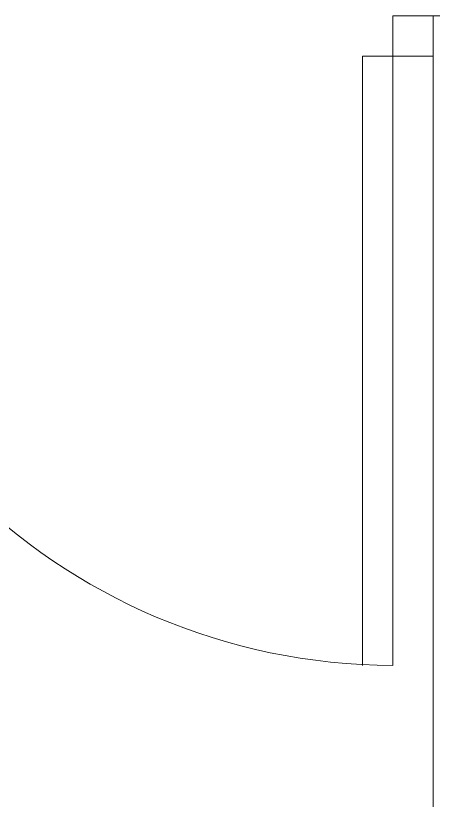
# Model space of a CAD drawing. Header units: millimetres. Extents: x 206 to 837, y 40 to 323.
# Drawn here: x 691.697 to 692.109, y 258.867 to 259.642 of the extents above; entities that cross this region are included whole.
import ezdxf

# ---------------------------------------------------------------- set-up
doc = ezdxf.new("R2010")
doc.units = ezdxf.units.MM
doc.layers.add('I-ARQ', color=8, linetype='Continuous', lineweight=0)

msp = doc.modelspace()

# ---------------------------------------------------------------- linework, layer by layer
at = {"layer": 'I-ARQ'}
for p, q in [((692.07903, 259.64243), (692.06903, 259.64243)), ((692.06903, 259.60243), (692.06903, 259.64243)), ((692.07903, 259.64243), (692.10903, 259.64243)), ((692.10903, 259.60243), (692.10903, 259.64243)), ((692.10903, 259.64243), (692.10903, 259.64243)), ((692.10903, 258.24243), (692.10903, 259.64243)), ((692.10903, 259.64243), (695.80403, 259.64243)), ((692.03903, 259.00057), (692.03903, 259.60243)), ((692.03903, 259.60243), (692.06903, 259.60243)), ((692.10903, 259.60243), (692.06903, 259.60243)), ((692.06903, 259.60243), (692.06903, 259.00057)), ((692.10903, 259.60243), (692.10903, 259.60243))]:
    msp.add_line(p, q, dxfattribs=at)
msp.add_arc((692.07062, 259.60216), 0.60159, 179.97416, 269.84895, dxfattribs=at)

doc.saveas('drawing.dxf')
